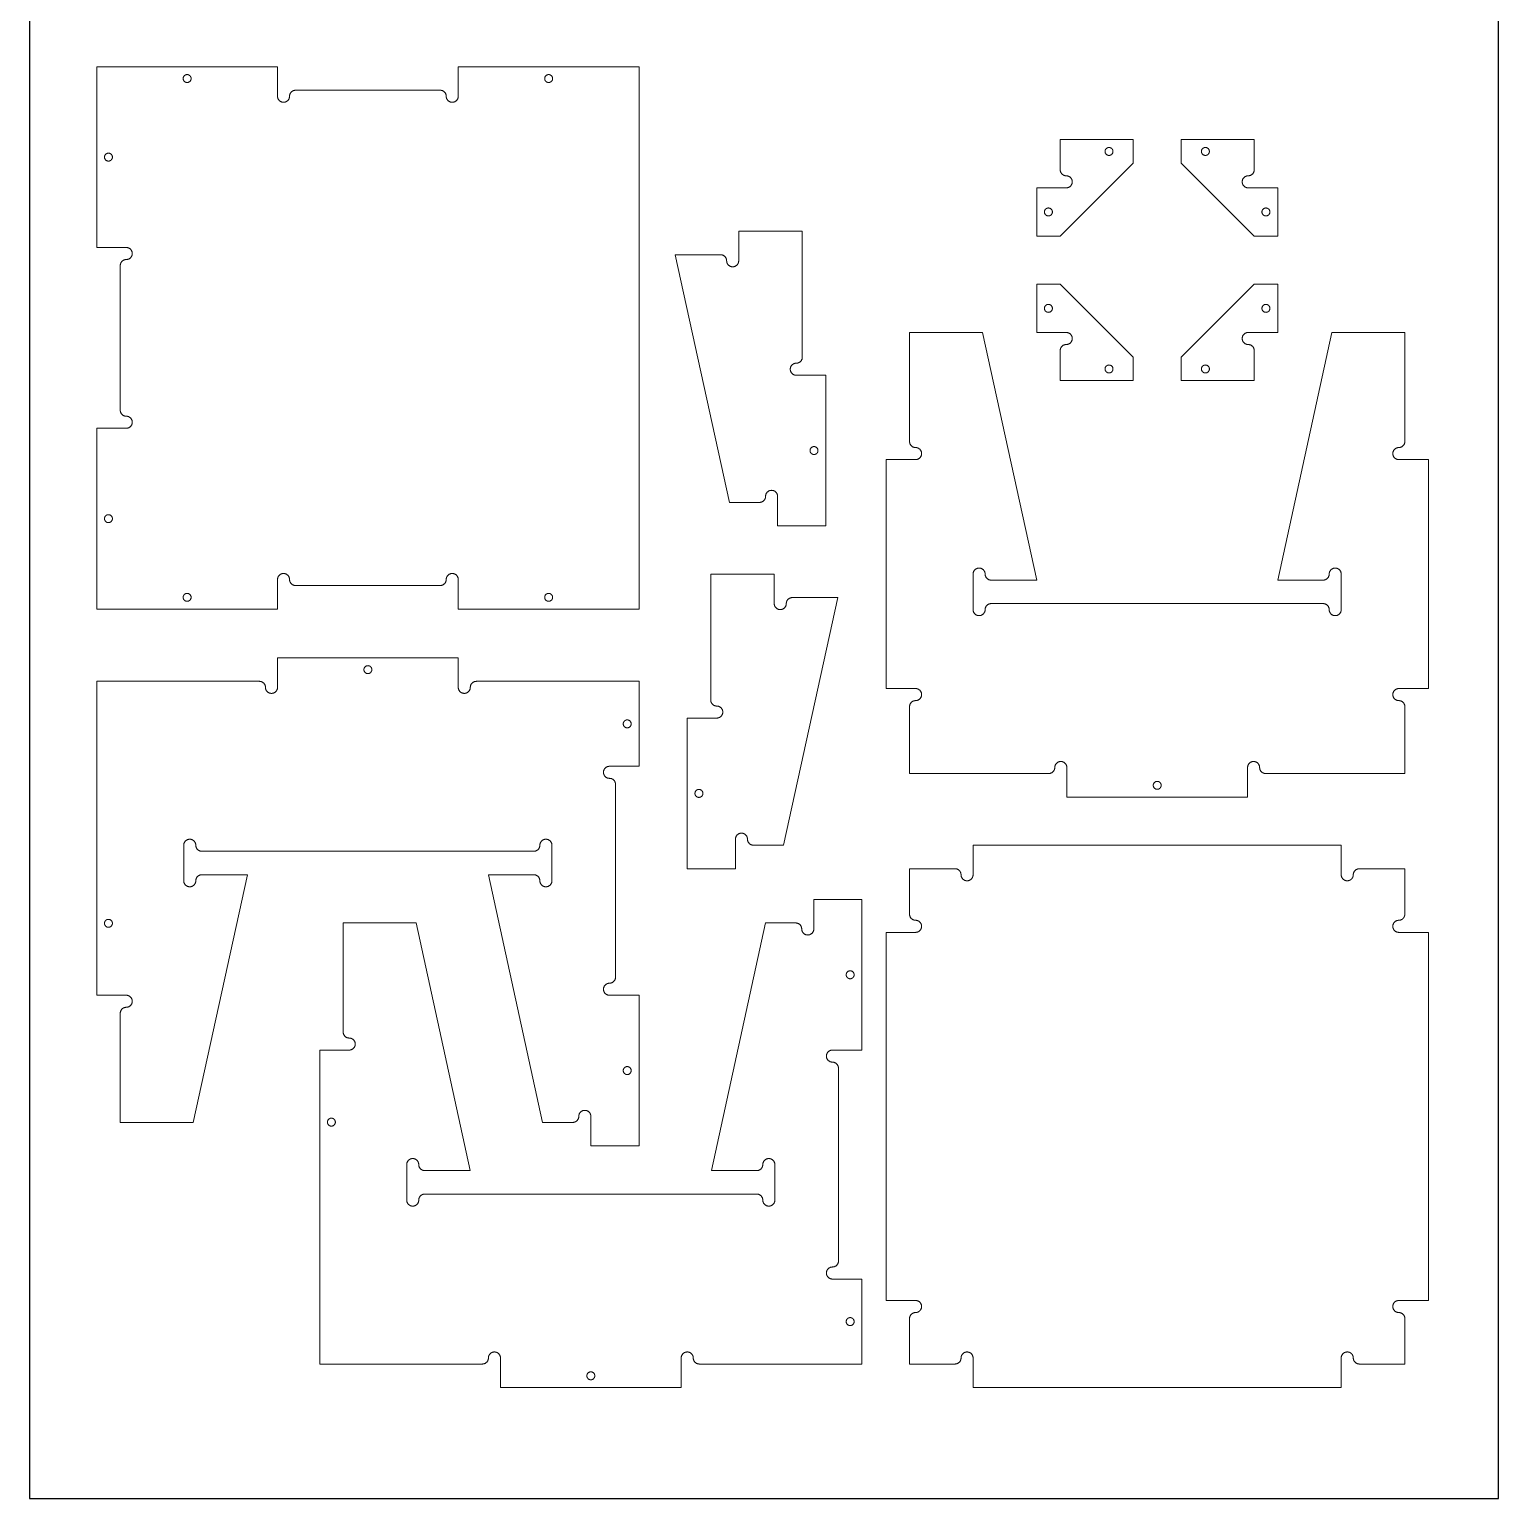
# Model space of a CAD drawing. Header units: millimetres. Extents: x 0 to 1219, y 0 to 2438.
# Drawn here: x 0 to 1219, y 0 to 1219 of the extents above; entities that cross this region are included whole.
import ezdxf

# ---------------------------------------------------------------- set-up
doc = ezdxf.new("R2010")
doc.units = ezdxf.units.MM
doc.header["$MEASUREMENT"] = 0
for name, color, linetype in [('Dowel Holes', 3, 'Continuous'), ('Material Border', 250, 'Continuous'), ('Outside Cut', 1, 'Continuous')]:
    doc.layers.add(name, color=color, linetype=linetype)

msp = doc.modelspace()

# ---------------------------------------------------------------- linework, layer by layer
at = {"layer": 'Dowel Holes', "linetype": 'Continuous', "lineweight": 0}
for points in [[(130.9, 1181.7), (127.6, 1181.7), (127.6, 1178.4), (127.6, 1175.1), (130.9, 1175.1), (134.2, 1175.1), (134.2, 1178.4), (134.2, 1181.7), (130.9, 1181.7)], [(430.9, 1181.7), (427.6, 1181.7), (427.6, 1178.4), (427.6, 1175.1), (430.9, 1175.1), (434.2, 1175.1), (434.2, 1178.4), (434.2, 1181.7), (430.9, 1181.7)], [(65.6, 1116.5), (62.3, 1116.5), (62.3, 1113.2), (62.3, 1109.9), (65.6, 1109.9), (68.9, 1109.9), (68.9, 1113.2), (68.9, 1116.5), (65.6, 1116.5)], [(899.2, 1117.9), (899.2, 1114.6), (895.9, 1114.6), (892.6, 1114.6), (892.6, 1117.9), (892.6, 1121.2), (895.9, 1121.2), (899.2, 1121.2), (899.2, 1117.9)], [(975.9, 1114.6), (972.6, 1114.6), (972.6, 1117.9), (972.6, 1121.2), (975.9, 1121.2), (979.2, 1121.2), (979.2, 1117.9), (979.2, 1114.6), (975.9, 1114.6)], [(848.9, 1067.7), (848.9, 1064.4), (845.6, 1064.4), (842.3, 1064.4), (842.3, 1067.7), (842.3, 1071), (845.6, 1071), (848.9, 1071), (848.9, 1067.7)], [(1026.1, 1064.4), (1022.8, 1064.4), (1022.8, 1067.7), (1022.8, 1071), (1026.1, 1071), (1029.4, 1071), (1029.4, 1067.7), (1029.4, 1064.4), (1026.1, 1064.4)], [(848.9, 987.7), (848.9, 991), (845.6, 991), (842.3, 991), (842.3, 987.7), (842.3, 984.4), (845.6, 984.4), (848.9, 984.4), (848.9, 987.7)], [(1026.1, 991), (1022.8, 991), (1022.8, 987.7), (1022.8, 984.4), (1026.1, 984.4), (1029.4, 984.4), (1029.4, 987.7), (1029.4, 991), (1026.1, 991)], [(899.2, 937.4), (899.2, 940.7), (895.9, 940.7), (892.6, 940.7), (892.6, 937.4), (892.6, 934.1), (895.9, 934.1), (899.2, 934.1), (899.2, 937.4)], [(975.9, 940.7), (972.6, 940.7), (972.6, 937.4), (972.6, 934.1), (975.9, 934.1), (979.2, 934.1), (979.2, 937.4), (979.2, 940.7), (975.9, 940.7)], [(647.8, 869.7), (647.8, 873), (651.1, 873), (654.4, 873), (654.4, 869.7), (654.4, 866.4), (651.1, 866.4), (647.8, 866.4), (647.8, 869.7)], [(65.6, 816.5), (62.3, 816.5), (62.3, 813.2), (62.3, 809.9), (65.6, 809.9), (68.9, 809.9), (68.9, 813.2), (68.9, 816.5), (65.6, 816.5)], [(130.9, 751.2), (127.6, 751.2), (127.6, 747.9), (127.6, 744.6), (130.9, 744.6), (134.2, 744.6), (134.2, 747.9), (134.2, 751.2), (130.9, 751.2)], [(430.9, 751.2), (427.6, 751.2), (427.6, 747.9), (427.6, 744.6), (430.9, 744.6), (434.2, 744.6), (434.2, 747.9), (434.2, 751.2), (430.9, 751.2)], [(280.9, 691.2), (284.2, 691.2), (284.2, 687.9), (284.2, 684.6), (280.9, 684.6), (277.6, 684.6), (277.6, 687.9), (277.6, 691.2), (280.9, 691.2)], [(496.1, 646.2), (499.4, 646.2), (499.4, 642.9), (499.4, 639.6), (496.1, 639.6), (492.8, 639.6), (492.8, 642.9), (492.8, 646.2), (496.1, 646.2)], [(552.3, 585.2), (552.3, 588.5), (555.6, 588.5), (558.9, 588.5), (558.9, 585.2), (558.9, 581.9), (555.6, 581.9), (552.3, 581.9), (552.3, 585.2)], [(939.2, 591.9), (939.2, 595.2), (935.9, 595.2), (932.6, 595.2), (932.6, 591.9), (932.6, 588.6), (935.9, 588.6), (939.2, 588.6), (939.2, 591.9)], [(65.6, 480.7), (68.9, 480.7), (68.9, 477.4), (68.9, 474.1), (65.6, 474.1), (62.3, 474.1), (62.3, 477.4), (62.3, 480.7), (65.6, 480.7)], [(681.1, 438), (684.4, 438), (684.4, 434.7), (684.4, 431.4), (681.1, 431.4), (677.8, 431.4), (677.8, 434.7), (677.8, 438), (681.1, 438)], [(496.1, 358.5), (499.4, 358.5), (499.4, 355.2), (499.4, 351.9), (496.1, 351.9), (492.8, 351.9), (492.8, 355.2), (492.8, 358.5), (496.1, 358.5)], [(250.6, 315.7), (253.9, 315.7), (253.9, 312.4), (253.9, 309.1), (250.6, 309.1), (247.3, 309.1), (247.3, 312.4), (247.3, 315.7), (250.6, 315.7)], [(681.1, 150.2), (684.4, 150.2), (684.4, 146.9), (684.4, 143.6), (681.1, 143.6), (677.8, 143.6), (677.8, 146.9), (677.8, 150.2), (681.1, 150.2)], [(465.9, 105.2), (469.2, 105.2), (469.2, 101.9), (469.2, 98.6), (465.9, 98.6), (462.6, 98.6), (462.6, 101.9), (462.6, 105.2), (465.9, 105.2)]]:
    msp.add_rational_spline(points, [1, 0.707106781187, 1, 0.707106781187, 1, 0.707106781187, 1, 0.707106781187, 1], degree=2, knots=[0, 0, 0, 5.183628, 5.183628, 10.367256, 10.367256, 15.550884, 15.550884, 20.734512, 20.734512, 20.734512], dxfattribs=at)
at = {"layer": 'Material Border'}
msp.add_lwpolyline([(1219.2, 2438.4), (0, 2438.4), (0, 0), (1219.2, 0), (1219.2, 2438.4)], dxfattribs=at)
at = {"layer": 'Outside Cut', "linetype": 'Continuous', "lineweight": 0}
for p, q in [((205.9, 1188.2), (55.9, 1188.2)), ((55.9, 1188.2), (55.9, 1038.2)), ((205.9, 1168.7), (205.9, 1188.2)), ((505.9, 1188.2), (355.9, 1188.2)), ((355.9, 1188.2), (355.9, 1168.7)), ((505.9, 738.2), (505.9, 1188.2)), ((205.9, 1163.7), (205.9, 1168.7)), ((340.9, 1168.7), (220.9, 1168.7)), ((355.9, 1168.7), (355.9, 1163.7)), ((915.9, 1127.7), (855.4, 1127.7)), ((855.4, 1127.7), (855.4, 1102.5)), ((915.9, 1108.2), (915.9, 1127.7)), ((1016.4, 1127.7), (955.9, 1127.7)), ((955.9, 1127.7), (955.9, 1108.2)), ((1016.4, 1102.5), (1016.4, 1127.7)), ((855.4, 1047.7), (915.9, 1108.2)), ((855.4, 1102.5), (855.4, 1102.7)), ((955.9, 1108.2), (1016.4, 1047.7)), ((1016.4, 1102.7), (1016.4, 1102.5)), ((855.4, 1087.7), (835.9, 1087.7)), ((835.9, 1087.7), (835.9, 1047.7)), ((860.4, 1087.7), (855.4, 1087.7)), ((1016.4, 1087.7), (1011.4, 1087.7)), ((1035.9, 1087.7), (1016.4, 1087.7)), ((1035.9, 1047.7), (1035.9, 1087.7)), ((588.6, 1032.2), (588.6, 1051.7)), ((588.6, 1051.7), (641.4, 1051.7)), ((641.4, 1051.7), (641.4, 947.2)), ((55.9, 1038.2), (75.4, 1038.2)), ((75.4, 1038.2), (80.4, 1038.2)), ((835.9, 1047.7), (855.4, 1047.7)), ((1016.4, 1047.7), (1035.9, 1047.7)), ((580.9, 826.7), (535.9, 1032.2)), ((535.9, 1032.2), (573.6, 1032.2)), ((588.6, 1027.2), (588.6, 1032.2)), ((75.4, 1023.2), (75.4, 903.2)), ((855.4, 1007.7), (835.9, 1007.7)), ((835.9, 1007.7), (835.9, 967.7)), ((915.9, 947.2), (855.4, 1007.7)), ((1016.4, 1007.7), (955.9, 947.2)), ((1035.9, 1007.7), (1016.4, 1007.7)), ((1035.9, 967.7), (1035.9, 1007.7)), ((730.4, 877.2), (730.4, 967.7)), ((730.4, 967.7), (790.9, 967.7)), ((790.9, 967.7), (835.9, 762.2)), ((835.9, 967.7), (855.4, 967.7)), ((855.4, 967.7), (860.4, 967.7)), ((1011.4, 967.7), (1016.4, 967.7)), ((1016.4, 967.7), (1035.9, 967.7)), ((1035.9, 762.2), (1080.9, 967.7)), ((1080.9, 967.7), (1141.4, 967.7)), ((1141.4, 967.7), (1141.4, 877.2)), ((855.4, 952.8), (855.4, 927.7)), ((855.4, 952.7), (855.4, 952.8)), ((1016.4, 927.7), (1016.4, 952.8)), ((1016.4, 952.8), (1016.4, 952.7)), ((915.9, 927.7), (915.9, 947.2)), ((955.9, 947.2), (955.9, 927.7)), ((636.4, 932.2), (641.4, 932.2)), ((641.4, 932.2), (660.9, 932.2)), ((660.9, 932.2), (660.9, 807.2)), ((855.4, 927.7), (915.9, 927.7)), ((955.9, 927.7), (1016.4, 927.7)), ((75.4, 888.2), (55.9, 888.2)), ((55.9, 888.2), (55.9, 738.2)), ((80.4, 888.2), (75.4, 888.2)), ((710.9, 862.2), (730.4, 862.2)), ((710.9, 672.2), (710.9, 862.2)), ((730.4, 862.2), (735.4, 862.2)), ((1136.4, 862.2), (1141.4, 862.2)), ((1141.4, 862.2), (1160.9, 862.2)), ((1160.9, 862.2), (1160.9, 672.2)), ((620.9, 826.7), (620.9, 831.7)), ((605.9, 826.7), (580.9, 826.7)), ((620.9, 807.2), (620.9, 826.7)), ((660.9, 807.2), (620.9, 807.2)), ((205.9, 757.7), (205.9, 762.7)), ((205.9, 738.2), (205.9, 757.7)), ((220.9, 757.7), (340.9, 757.7)), ((355.9, 762.7), (355.9, 757.7)), ((355.9, 757.7), (355.9, 738.2)), ((565.4, 662.7), (565.4, 767.2)), ((565.4, 767.2), (618.1, 767.2)), ((618.1, 767.2), (618.1, 747.7)), ((783.1, 767.2), (783.1, 762.2)), ((783.1, 762.2), (783.1, 742.7)), ((835.9, 762.2), (798.1, 762.2)), ((1073.6, 762.2), (1035.9, 762.2)), ((1088.6, 762.2), (1088.6, 767.2)), ((1088.6, 742.7), (1088.6, 762.2)), ((618.1, 747.7), (618.1, 742.7)), ((670.9, 747.7), (625.9, 542.2)), ((633.1, 747.7), (670.9, 747.7)), ((55.9, 738.2), (205.9, 738.2)), ((355.9, 738.2), (505.9, 738.2)), ((783.1, 742.7), (783.1, 737.7)), ((798.1, 742.7), (1073.6, 742.7)), ((1088.6, 737.7), (1088.6, 742.7)), ((205.9, 678.2), (205.9, 697.7)), ((205.9, 697.7), (355.9, 697.7)), ((355.9, 697.7), (355.9, 678.2)), ((55.9, 417.7), (55.9, 678.2)), ((55.9, 678.2), (190.9, 678.2)), ((205.9, 673.2), (205.9, 678.2)), ((355.9, 678.2), (355.9, 673.2)), ((370.9, 678.2), (505.9, 678.2)), ((505.9, 678.2), (505.9, 607.7)), ((730.4, 672.2), (710.9, 672.2)), ((735.4, 672.2), (730.4, 672.2)), ((1141.4, 672.2), (1136.4, 672.2)), ((1160.9, 672.2), (1141.4, 672.2)), ((545.9, 522.7), (545.9, 647.7)), ((545.9, 647.7), (565.4, 647.7)), ((565.4, 647.7), (570.4, 647.7)), ((730.4, 601.7), (730.4, 657.2)), ((1141.4, 657.2), (1141.4, 601.7)), ((486.4, 607.7), (481.4, 607.7)), ((505.9, 607.7), (486.4, 607.7)), ((845.9, 601.7), (730.4, 601.7)), ((860.9, 601.7), (860.9, 606.7)), ((860.9, 582.2), (860.9, 601.7)), ((1010.9, 606.7), (1010.9, 601.7)), ((1010.9, 601.7), (1010.9, 582.2)), ((1141.4, 601.7), (1025.9, 601.7)), ((486.4, 592.7), (486.4, 432.7)), ((1010.9, 582.2), (860.9, 582.2)), ((128.1, 542.2), (128.1, 537.2)), ((128.1, 537.2), (128.1, 517.7)), ((418.6, 537.2), (143.1, 537.2)), ((433.6, 537.2), (433.6, 542.2)), ((433.6, 517.7), (433.6, 537.2)), ((585.9, 547.2), (585.9, 542.2)), ((585.9, 542.2), (585.9, 522.7)), ((625.9, 542.2), (600.9, 542.2)), ((1088.6, 542.2), (783.1, 542.2)), ((783.1, 542.2), (783.1, 517.7)), ((1088.6, 522.7), (1088.6, 542.2)), ((128.1, 517.7), (128.1, 512.7)), ((180.9, 517.7), (135.9, 312.2)), ((143.1, 517.7), (180.9, 517.7)), ((425.9, 312.2), (380.9, 517.7)), ((380.9, 517.7), (418.6, 517.7)), ((433.6, 512.7), (433.6, 517.7)), ((585.9, 522.7), (545.9, 522.7)), ((768, 522.7), (730.4, 522.7)), ((730.4, 522.7), (730.4, 484.8)), ((1088.6, 517.7), (1088.6, 522.7)), ((1141.4, 522.7), (1103.5, 522.7)), ((1141.4, 485.1), (1141.4, 522.7)), ((650.9, 477.7), (650.9, 497.2)), ((650.9, 497.2), (690.9, 497.2)), ((690.9, 497.2), (690.9, 372.2)), ((260.4, 387.2), (260.4, 477.7)), ((260.4, 477.7), (320.9, 477.7)), ((320.9, 477.7), (365.9, 272.2)), ((565.9, 272.2), (610.9, 477.7)), ((610.9, 477.7), (635.9, 477.7)), ((650.9, 472.7), (650.9, 477.7)), ((730.4, 469.9), (710.9, 469.9)), ((710.9, 469.9), (710.9, 164.4)), ((735.4, 469.9), (730.4, 469.9)), ((1141.4, 469.9), (1136.4, 469.9)), ((1160.9, 469.9), (1141.4, 469.9)), ((1160.9, 164.4), (1160.9, 469.9)), ((75.4, 417.7), (55.9, 417.7)), ((80.4, 417.7), (75.4, 417.7)), ((481.4, 417.7), (486.4, 417.7)), ((486.4, 417.7), (505.9, 417.7)), ((505.9, 417.7), (505.9, 292.7)), ((75.4, 312.2), (75.4, 402.7)), ((240.9, 111.7), (240.9, 372.2)), ((240.9, 372.2), (260.4, 372.2)), ((260.4, 372.2), (265.4, 372.2)), ((671.4, 372.2), (666.4, 372.2)), ((690.9, 372.2), (671.4, 372.2)), ((671.4, 357.2), (671.4, 197.2)), ((465.9, 312.2), (465.9, 317.2)), ((135.9, 312.2), (75.4, 312.2)), ((450.9, 312.2), (425.9, 312.2)), ((465.9, 292.7), (465.9, 312.2)), ((505.9, 292.7), (465.9, 292.7)), ((313.1, 277.2), (313.1, 272.2)), ((313.1, 272.2), (313.1, 252.7)), ((365.9, 272.2), (328.1, 272.2)), ((603.6, 272.2), (565.9, 272.2)), ((618.6, 272.2), (618.6, 277.2)), ((618.6, 252.7), (618.6, 272.2)), ((313.1, 252.7), (313.1, 247.7)), ((328.1, 252.7), (603.6, 252.7)), ((618.6, 247.7), (618.6, 252.7)), ((666.4, 182.2), (671.4, 182.2)), ((671.4, 182.2), (690.9, 182.2)), ((690.9, 182.2), (690.9, 111.7)), ((710.9, 164.4), (730.4, 164.4)), ((730.4, 164.4), (735.4, 164.4)), ((1136.4, 164.4), (1141.4, 164.4)), ((1141.4, 164.4), (1160.9, 164.4)), ((730.4, 149.6), (730.4, 111.7)), ((1141.4, 111.7), (1141.4, 149.6)), ((375.9, 111.7), (240.9, 111.7)), ((390.9, 111.7), (390.9, 116.7)), ((390.9, 92.2), (390.9, 111.7)), ((540.9, 116.7), (540.9, 111.7)), ((540.9, 111.7), (540.9, 92.2)), ((690.9, 111.7), (555.9, 111.7)), ((730.4, 111.7), (768.3, 111.7)), ((783.1, 116.7), (783.1, 111.7)), ((783.1, 111.7), (783.1, 92.2)), ((1088.6, 92.2), (1088.6, 116.7)), ((1103.5, 111.7), (1141.4, 111.7)), ((540.9, 92.2), (390.9, 92.2)), ((783.1, 92.2), (1088.6, 92.2))]:
    msp.add_line(p, q, dxfattribs=at)
for points, weights in [([(210.9, 1158.7), (205.9, 1158.7), (205.9, 1163.7)], [1, 0.707134402005, 1]), ([(215.9, 1163.7), (215.9, 1158.7), (210.9, 1158.7)], [1, 0.707106781187, 1]), ([(220.9, 1168.7), (215.9, 1168.7), (215.9, 1163.7)], [1, 0.707106781186, 1]), ([(345.9, 1163.7), (345.9, 1168.7), (340.9, 1168.7)], [1, 0.707106781187, 1]), ([(350.9, 1158.7), (345.9, 1158.7), (345.9, 1163.7)], [1, 0.707106781186, 1]), ([(355.9, 1163.7), (355.9, 1158.7), (350.9, 1158.7)], [1, 0.707106781187, 1]), ([(855.4, 1102.7), (855.4, 1097.7), (860.4, 1097.7)], [1, 0.707106781187, 1]), ([(860.4, 1097.7), (865.4, 1097.7), (865.4, 1092.7)], [1, 0.707106778553, 1]), ([(1006.4, 1092.7), (1006.4, 1097.7), (1011.4, 1097.7)], [1, 0.707106783821, 1]), ([(1011.4, 1097.7), (1016.4, 1097.7), (1016.4, 1102.7)], [1, 0.707106781187, 1]), ([(865.4, 1092.7), (865.4, 1087.7), (860.4, 1087.7)], [1, 0.70713440464, 1]), ([(1011.4, 1087.7), (1006.4, 1087.7), (1006.4, 1092.7)], [1, 0.707106778553, 1]), ([(80.4, 1038.2), (85.4, 1038.2), (85.4, 1033.2)], [1, 0.707106781186, 1]), ([(80.4, 1028.2), (75.4, 1028.2), (75.4, 1023.2)], [1, 0.707106781187, 1]), ([(85.4, 1033.2), (85.4, 1028.2), (80.4, 1028.2)], [1, 0.707106781186, 1]), ([(573.6, 1032.2), (578.6, 1032.2), (578.6, 1027.2)], [1, 0.707106781186, 1]), ([(578.6, 1027.2), (578.6, 1022.2), (583.6, 1022.2)], [1, 0.707106781187, 1]), ([(583.6, 1022.2), (588.6, 1022.2), (588.6, 1027.2)], [1, 0.707106781186, 1]), ([(860.4, 967.7), (865.4, 967.7), (865.4, 962.7)], [1, 0.707106778553, 1]), ([(1006.4, 962.7), (1006.4, 967.7), (1011.4, 967.7)], [1, 0.70713440464, 1]), ([(860.4, 957.7), (855.4, 957.7), (855.4, 952.7)], [1, 0.707106781186, 1]), ([(865.4, 962.7), (865.4, 957.7), (860.4, 957.7)], [1, 0.707106783821, 1]), ([(1011.4, 957.7), (1006.4, 957.7), (1006.4, 962.7)], [1, 0.707106778553, 1]), ([(1016.4, 952.7), (1016.4, 957.7), (1011.4, 957.7)], [1, 0.707106781187, 1]), ([(636.4, 942.2), (631.4, 942.2), (631.4, 937.2)], [1, 0.707106781187, 1]), ([(641.4, 947.2), (641.4, 942.2), (636.4, 942.2)], [1, 0.707106781187, 1]), ([(631.4, 937.2), (631.4, 932.2), (636.4, 932.2)], [1, 0.707106781187, 1]), ([(75.4, 903.2), (75.4, 898.2), (80.4, 898.2)], [1, 0.707106781187, 1]), ([(80.4, 898.2), (85.4, 898.2), (85.4, 893.2)], [1, 0.707106781187, 1]), ([(85.4, 893.2), (85.4, 888.2), (80.4, 888.2)], [1, 0.707134402006, 1]), ([(735.4, 872.2), (730.4, 872.2), (730.4, 877.2)], [1, 0.707106781186, 1]), ([(740.4, 867.2), (740.4, 872.2), (735.4, 872.2)], [1, 0.707106781187, 1]), ([(735.4, 862.2), (740.4, 862.2), (740.4, 867.2)], [1, 0.707134397691, 1]), ([(1136.4, 872.2), (1131.4, 872.2), (1131.4, 867.2)], [1, 0.707106781186, 1]), ([(1131.4, 867.2), (1131.4, 862.2), (1136.4, 862.2)], [1, 0.707134402006, 1]), ([(1141.4, 877.2), (1141.4, 872.2), (1136.4, 872.2)], [1, 0.707106781187, 1]), ([(610.9, 831.7), (610.9, 826.7), (605.9, 826.7)], [1, 0.707106781187, 1]), ([(615.9, 836.7), (610.9, 836.7), (610.9, 831.7)], [1, 0.707106781186, 1]), ([(620.9, 831.7), (620.9, 836.7), (615.9, 836.7)], [1, 0.707134402005, 1]), ([(788.1, 772.2), (783.1, 772.2), (783.1, 767.2)], [1, 0.707134402006, 1]), ([(793.1, 767.2), (793.1, 772.2), (788.1, 772.2)], [1, 0.707106781187, 1]), ([(1083.6, 772.2), (1078.6, 772.2), (1078.6, 767.2)], [1, 0.707106781187, 1]), ([(1088.6, 767.2), (1088.6, 772.2), (1083.6, 772.2)], [1, 0.707134397691, 1]), ([(205.9, 762.7), (205.9, 767.7), (210.9, 767.7)], [1, 0.707134397691, 1]), ([(210.9, 767.7), (215.9, 767.7), (215.9, 762.7)], [1, 0.707106781186, 1]), ([(215.9, 762.7), (215.9, 757.7), (220.9, 757.7)], [1, 0.707106781186, 1]), ([(340.9, 757.7), (345.9, 757.7), (345.9, 762.7)], [1, 0.707106781187, 1]), ([(345.9, 762.7), (345.9, 767.7), (350.9, 767.7)], [1, 0.707106781187, 1]), ([(350.9, 767.7), (355.9, 767.7), (355.9, 762.7)], [1, 0.707134402005, 1]), ([(798.1, 762.2), (793.1, 762.2), (793.1, 767.2)], [1, 0.707106781186, 1]), ([(1078.6, 767.2), (1078.6, 762.2), (1073.6, 762.2)], [1, 0.707106781187, 1]), ([(628.1, 742.7), (628.1, 747.7), (633.1, 747.7)], [1, 0.707106781186, 1]), ([(618.1, 742.7), (618.1, 737.7), (623.1, 737.7)], [1, 0.707106781186, 1]), ([(623.1, 737.7), (628.1, 737.7), (628.1, 742.7)], [1, 0.707106781187, 1]), ([(783.1, 737.7), (783.1, 732.7), (788.1, 732.7)], [1, 0.707134397691, 1]), ([(788.1, 732.7), (793.1, 732.7), (793.1, 737.7)], [1, 0.707106781186, 1]), ([(793.1, 737.7), (793.1, 742.7), (798.1, 742.7)], [1, 0.707106781187, 1]), ([(1073.6, 742.7), (1078.6, 742.7), (1078.6, 737.7)], [1, 0.707106781187, 1]), ([(1078.6, 737.7), (1078.6, 732.7), (1083.6, 732.7)], [1, 0.707106781187, 1]), ([(1083.6, 732.7), (1088.6, 732.7), (1088.6, 737.7)], [1, 0.707134402006, 1]), ([(190.9, 678.2), (195.9, 678.2), (195.9, 673.2)], [1, 0.707106781187, 1]), ([(195.9, 673.2), (195.9, 668.2), (200.9, 668.2)], [1, 0.707106781187, 1]), ([(200.9, 668.2), (205.9, 668.2), (205.9, 673.2)], [1, 0.707106781187, 1]), ([(355.9, 673.2), (355.9, 668.2), (360.9, 668.2)], [1, 0.707134402005, 1]), ([(360.9, 668.2), (365.9, 668.2), (365.9, 673.2)], [1, 0.707106781187, 1]), ([(365.9, 673.2), (365.9, 678.2), (370.9, 678.2)], [1, 0.707106781186, 1]), ([(740.4, 667.2), (740.4, 672.2), (735.4, 672.2)], [1, 0.707134402005, 1]), ([(1136.4, 672.2), (1131.4, 672.2), (1131.4, 667.2)], [1, 0.707106781187, 1]), ([(570.4, 657.7), (565.4, 657.7), (565.4, 662.7)], [1, 0.707106781187, 1]), ([(730.4, 657.2), (730.4, 662.2), (735.4, 662.2)], [1, 0.707106781187, 1]), ([(735.4, 662.2), (740.4, 662.2), (740.4, 667.2)], [1, 0.707106781186, 1]), ([(1131.4, 667.2), (1131.4, 662.2), (1136.4, 662.2)], [1, 0.707106781187, 1]), ([(1136.4, 662.2), (1141.4, 662.2), (1141.4, 657.2)], [1, 0.707106781187, 1]), ([(575.4, 652.7), (575.4, 657.7), (570.4, 657.7)], [1, 0.707106781187, 1]), ([(570.4, 647.7), (575.4, 647.7), (575.4, 652.7)], [1, 0.707134402006, 1]), ([(855.9, 611.7), (850.9, 611.7), (850.9, 606.7)], [1, 0.707106781186, 1]), ([(860.9, 606.7), (860.9, 611.7), (855.9, 611.7)], [1, 0.707106781187, 1]), ([(1015.9, 611.7), (1010.9, 611.7), (1010.9, 606.7)], [1, 0.707134402005, 1]), ([(1020.9, 606.7), (1020.9, 611.7), (1015.9, 611.7)], [1, 0.707106781187, 1]), ([(481.4, 607.7), (476.4, 607.7), (476.4, 602.7)], [1, 0.707134402005, 1]), ([(476.4, 602.7), (476.4, 597.7), (481.4, 597.7)], [1, 0.707106781186, 1]), ([(481.4, 597.7), (486.4, 597.7), (486.4, 592.7)], [1, 0.707106781187, 1]), ([(850.9, 606.7), (850.9, 601.7), (845.9, 601.7)], [1, 0.707106781187, 1]), ([(1025.9, 601.7), (1020.9, 601.7), (1020.9, 606.7)], [1, 0.707106781186, 1]), ([(590.9, 552.2), (585.9, 552.2), (585.9, 547.2)], [1, 0.707106781187, 1]), ([(595.9, 547.2), (595.9, 552.2), (590.9, 552.2)], [1, 0.707106781186, 1]), ([(133.1, 547.2), (128.1, 547.2), (128.1, 542.2)], [1, 0.707106781186, 1]), ([(138.1, 542.2), (138.1, 547.2), (133.1, 547.2)], [1, 0.707106781187, 1]), ([(143.1, 537.2), (138.1, 537.2), (138.1, 542.2)], [1, 0.707106781186, 1]), ([(423.6, 542.2), (423.6, 537.2), (418.6, 537.2)], [1, 0.707106781187, 1]), ([(428.6, 547.2), (423.6, 547.2), (423.6, 542.2)], [1, 0.707106781186, 1]), ([(433.6, 542.2), (433.6, 547.2), (428.6, 547.2)], [1, 0.707134402005, 1]), ([(600.9, 542.2), (595.9, 542.2), (595.9, 547.2)], [1, 0.707106781187, 1]), ([(128.1, 512.7), (128.1, 507.7), (133.1, 507.7)], [1, 0.707134402006, 1]), ([(133.1, 507.7), (138.1, 507.7), (138.1, 512.7)], [1, 0.707106781186, 1]), ([(138.1, 512.7), (138.1, 517.7), (143.1, 517.7)], [1, 0.707106781187, 1]), ([(418.6, 517.7), (423.6, 517.7), (423.6, 512.7)], [1, 0.707106781187, 1]), ([(423.6, 512.7), (423.6, 507.7), (428.6, 507.7)], [1, 0.707106781187, 1]), ([(428.6, 507.7), (433.6, 507.7), (433.6, 512.7)], [1, 0.707106781186, 1]), ([(778.1, 512.7), (773.1, 512.7), (773.1, 517.7)], [1, 0.707106781186, 1]), ([(783.1, 517.7), (783.1, 512.7), (778.1, 512.7)], [1, 0.707106781187, 1]), ([(1093.6, 512.7), (1088.6, 512.7), (1088.6, 517.7)], [1, 0.707106781187, 1]), ([(1103.5, 522.7), (1098.6, 522.5), (1098.6, 517.7)], [1, 0.717794563753, 1]), ([(635.9, 477.7), (640.9, 477.7), (640.9, 472.7)], [1, 0.707106781187, 1]), ([(730.4, 484.8), (730.5, 479.9), (735.4, 479.9)], [1, 0.717794563754, 1]), ([(735.4, 479.9), (740.4, 479.9), (740.4, 474.9)], [1, 0.707106781186, 1]), ([(1131.4, 474.9), (1131.4, 479.9), (1136.4, 479.9)], [1, 0.707106781187, 1]), ([(640.9, 472.7), (640.9, 467.7), (645.9, 467.7)], [1, 0.707106781186, 1]), ([(645.9, 467.7), (650.9, 467.7), (650.9, 472.7)], [1, 0.707106781187, 1]), ([(740.4, 474.9), (740.4, 469.9), (735.4, 469.9)], [1, 0.707134402006, 1]), ([(1136.4, 469.9), (1131.4, 469.9), (1131.4, 474.9)], [1, 0.707134397691, 1]), ([(481.4, 427.7), (476.4, 427.7), (476.4, 422.7)], [1, 0.707106781186, 1]), ([(486.4, 432.7), (486.4, 427.7), (481.4, 427.7)], [1, 0.707106781187, 1]), ([(85.4, 412.7), (85.4, 417.7), (80.4, 417.7)], [1, 0.707106781187, 1]), ([(476.4, 422.7), (476.4, 417.7), (481.4, 417.7)], [1, 0.707134397691, 1]), ([(75.4, 402.7), (75.4, 407.7), (80.4, 407.7)], [1, 0.707106781187, 1]), ([(80.4, 407.7), (85.4, 407.7), (85.4, 412.7)], [1, 0.707106781187, 1]), ([(265.4, 382.2), (260.4, 382.2), (260.4, 387.2)], [1, 0.707106781187, 1]), ([(270.4, 377.2), (270.4, 382.2), (265.4, 382.2)], [1, 0.707106781187, 1]), ([(265.4, 372.2), (270.4, 372.2), (270.4, 377.2)], [1, 0.707134402006, 1]), ([(666.4, 372.2), (661.4, 372.2), (661.4, 367.2)], [1, 0.707134402005, 1]), ([(661.4, 367.2), (661.4, 362.2), (666.4, 362.2)], [1, 0.707106781186, 1]), ([(666.4, 362.2), (671.4, 362.2), (671.4, 357.2)], [1, 0.707106781187, 1]), ([(455.9, 317.2), (455.9, 312.2), (450.9, 312.2)], [1, 0.707106781187, 1]), ([(460.9, 322.2), (455.9, 322.2), (455.9, 317.2)], [1, 0.707106781187, 1]), ([(465.9, 317.2), (465.9, 322.2), (460.9, 322.2)], [1, 0.707106781186, 1]), ([(318.1, 282.2), (313.1, 282.2), (313.1, 277.2)], [1, 0.707134397691, 1]), ([(323.1, 277.2), (323.1, 282.2), (318.1, 282.2)], [1, 0.707106781186, 1]), ([(613.6, 282.2), (608.6, 282.2), (608.6, 277.2)], [1, 0.707106781187, 1]), ([(618.6, 277.2), (618.6, 282.2), (613.6, 282.2)], [1, 0.707134402006, 1]), ([(328.1, 272.2), (323.1, 272.2), (323.1, 277.2)], [1, 0.707106781187, 1]), ([(608.6, 277.2), (608.6, 272.2), (603.6, 272.2)], [1, 0.707106781186, 1]), ([(313.1, 247.7), (313.1, 242.7), (318.1, 242.7)], [1, 0.707134402005, 1]), ([(318.1, 242.7), (323.1, 242.7), (323.1, 247.7)], [1, 0.707106781187, 1]), ([(323.1, 247.7), (323.1, 252.7), (328.1, 252.7)], [1, 0.707106781187, 1]), ([(603.6, 252.7), (608.6, 252.7), (608.6, 247.7)], [1, 0.707106781186, 1]), ([(608.6, 247.7), (608.6, 242.7), (613.6, 242.7)], [1, 0.707106781186, 1]), ([(613.6, 242.7), (618.6, 242.7), (618.6, 247.7)], [1, 0.707134397691, 1]), ([(671.4, 197.2), (671.4, 192.2), (666.4, 192.2)], [1, 0.707106781187, 1]), ([(666.4, 192.2), (661.4, 192.2), (661.4, 187.2)], [1, 0.707106781186, 1]), ([(661.4, 187.2), (661.4, 182.2), (666.4, 182.2)], [1, 0.707106781186, 1]), ([(735.4, 164.4), (740.4, 164.4), (740.4, 159.4)], [1, 0.707106780108, 1]), ([(1136.4, 154.4), (1131.4, 154.4), (1131.4, 159.4)], [1, 0.707116079414, 1]), ([(735.4, 154.4), (730.5, 154.4), (730.4, 149.6)], [1, 0.717780545003, 1]), ([(1141.4, 149.6), (1141.2, 154.4), (1136.4, 154.4)], [1, 0.71780315733, 1]), ([(380.9, 116.7), (380.9, 111.7), (375.9, 111.7)], [1, 0.707106781186, 1]), ([(385.9, 121.7), (380.9, 121.7), (380.9, 116.7)], [1, 0.707106781187, 1]), ([(390.9, 116.7), (390.9, 121.7), (385.9, 121.7)], [1, 0.707134402005, 1]), ([(545.9, 121.7), (540.9, 121.7), (540.9, 116.7)], [1, 0.707134397691, 1]), ([(550.9, 116.7), (550.9, 121.7), (545.9, 121.7)], [1, 0.707106781186, 1]), ([(555.9, 111.7), (550.9, 111.7), (550.9, 116.7)], [1, 0.707106781187, 1]), ([(768.3, 111.7), (773.1, 111.8), (773.1, 116.7)], [1, 0.717794563755, 1]), ([(773.1, 116.7), (773.1, 121.7), (778.1, 121.7)], [1, 0.707106783821, 1]), ([(778.1, 121.7), (783.1, 121.7), (783.1, 116.7)], [1, 0.707134399371, 1]), ([(1088.6, 116.7), (1088.6, 121.7), (1093.6, 121.7)], [1, 0.707106780109, 1]), ([(1098.6, 116.7), (1098.6, 111.8), (1103.5, 111.7)], [1, 0.717794563752, 1])]:
    msp.add_rational_spline(points, weights, degree=2, dxfattribs=at)
for points, weights, knots in [([(773.1, 517.7), (773.1, 519.8), (771.6, 521.3), (770.1, 522.8), (768, 522.7)], [1, 0.920907921895, 1, 0.920907921895, 1], [556.422889, 556.422889, 556.422889, 557.089944, 557.089944, 557.756999, 557.756999, 557.756999]), ([(1098.6, 517.7), (1098.6, 515.6), (1097.2, 514.2), (1095.7, 512.7), (1093.6, 512.7)], [1, 0.923872058633, 1, 0.923872058633, 1], [492.129185, 492.129185, 492.129185, 492.783454, 492.783454, 493.437723, 493.437723, 493.437723]), ([(1136.4, 479.9), (1138.5, 479.9), (1140, 481.5), (1141.4, 483), (1141.4, 485.1)], [1, 0.920907921895, 1, 0.920907921895, 1], [476.933938, 476.933938, 476.933938, 477.600993, 477.600993, 478.268047, 478.268047, 478.268047]), ([(740.4, 159.4), (740.4, 157.4), (738.9, 155.9), (737.5, 154.4), (735.4, 154.4)], [1, 0.923875795835, 1, 0.923875795835, 1], [316.64741, 316.64741, 316.64741, 317.301698, 317.301698, 317.955986, 317.955986, 317.955986]), ([(1131.4, 159.4), (1131.4, 161.5), (1132.8, 163), (1134.3, 164.4), (1136.4, 164.4)], [1, 0.923877015517, 1, 0.923877015517, 1], [413.948759, 413.948759, 413.948759, 414.603007, 414.603007, 415.257254, 415.257254, 415.257254]), ([(1093.6, 121.7), (1095.7, 121.7), (1097.2, 120.2), (1098.6, 118.8), (1098.6, 116.7)], [1, 0.923872059509, 1, 0.923872059509, 1], [396.136484, 396.136484, 396.136484, 396.790753, 396.790753, 397.445022, 397.445022, 397.445022])]:
    msp.add_rational_spline(points, weights, degree=2, knots=knots, dxfattribs=at)

doc.saveas('drawing.dxf')
